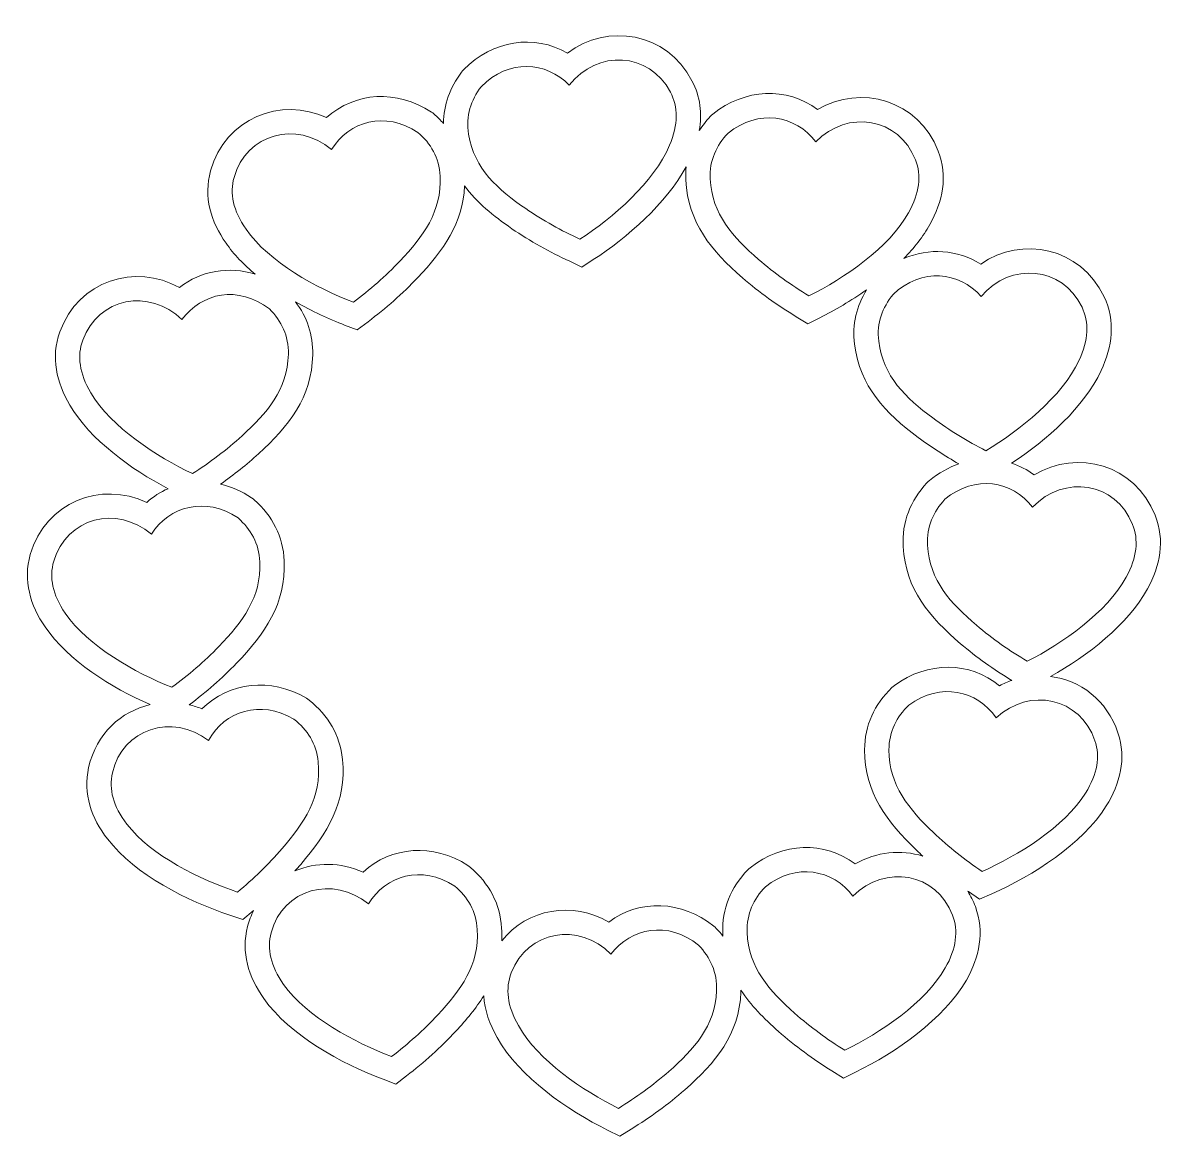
# Model space of a CAD drawing. Header units: millimetres. Extents: x -860 to 152, y -164 to 223.
# Drawn here: x -150.4 to 152, y -145 to 149.9 of the extents above; entities that cross this region are included whole.
import ezdxf

# ---------------------------------------------------------------- set-up
doc = ezdxf.new("R2010")
doc.units = ezdxf.units.MM
doc.header["$MEASUREMENT"] = 0
doc.layers.add('Camada 1', color=7, linetype='Continuous')

msp = doc.modelspace()

# ---------------------------------------------------------------- linework, layer by layer
at = {"layer": 'Camada 1', "color": 250, "lineweight": 20}
for points, knots in [([(-70.0161, 124.7609), (-82.1101, 130.351), (-96.7977, 124.732), (-100.7126, 110.675), (-100.7126, 110.675), (-102.6264, 103.8033), (-100.5982, 97.2458), (-96.6166, 91.5281), (-96.6166, 91.5281), (-94.5484, 88.5582), (-91.8835, 85.7974), (-88.8675, 83.2725), (-88.8675, 83.2725), (-95.791, 85.4705), (-103.194, 84.2936), (-108.9718, 79.7776), (-108.9718, 79.7776), (-120.6189, 86.2475), (-135.6821, 81.731), (-140.6266, 68.0025), (-140.6266, 68.0025), (-143.044, 61.291), (-141.5066, 54.6016), (-137.9592, 48.6048), (-137.9592, 48.6048), (-132.5275, 39.4233), (-121.7961, 31.6668), (-111.957, 26.5048), (-111.957, 26.5048), (-113.9789, 25.6131), (-115.8845, 24.3974), (-117.6076, 22.8608), (-117.6076, 22.8608), (-129.6495, 28.5627), (-144.3885, 23.0798), (-148.4334, 9.0597), (-148.4334, 9.0597), (-150.4107, 2.2058), (-148.4432, -4.3699), (-144.5147, -10.1242), (-144.5147, -10.1242), (-138.4136, -19.0609), (-126.9664, -26.1807), (-116.7003, -30.6854), (-116.7003, -30.6854), (-124.3703, -32.466), (-130.9251, -38.3033), (-132.9848, -47.3317), (-132.9848, -47.3317), (-134.5715, -54.2865), (-132.2351, -60.7405), (-127.9877, -66.2634), (-127.9877, -66.2634), (-120.6535, -75.7999), (-106.8474, -82.7212), (-95.5896, -86.4377), (-95.5896, -86.4377), (-95.5896, -86.4377), (-92.1921, -87.5593), (-92.1921, -87.5593), (-92.1921, -87.5593), (-92.1921, -87.5593), (-89.4416, -85.2714), (-89.4416, -85.2714), (-89.4416, -85.2714), (-89.4416, -85.2714), (-89.3121, -85.1635), (-89.3121, -85.1635), (-89.3121, -85.1635), (-89.9519, -86.4798), (-90.484, -87.8953), (-90.8904, -89.4074), (-90.8904, -89.4074), (-92.742, -96.2962), (-90.6544, -102.835), (-86.6212, -108.5164), (-86.6212, -108.5164), (-79.6571, -118.3264), (-66.1259, -125.771), (-55.0186, -129.9151), (-55.0186, -129.9151), (-55.0186, -129.9151), (-51.6665, -131.1658), (-51.6665, -131.1658), (-51.6665, -131.1658), (-51.6665, -131.1658), (-48.8306, -128.9849), (-48.8306, -128.9849), (-48.8306, -128.9849), (-44.1726, -125.4028), (-39.7824, -121.5028), (-35.7833, -117.1933), (-35.7833, -117.1933), (-32.9589, -114.1497), (-30.414, -111.0809), (-28.3888, -107.8142), (-28.3888, -107.8142), (-28.1329, -111.6251), (-26.8246, -115.3541), (-24.8385, -118.8641), (-24.8385, -118.8641), (-18.9138, -129.3347), (-6.2144, -138.1235), (4.4112, -143.3814), (4.4112, -143.3814), (4.4112, -143.3814), (7.6178, -144.9681), (7.6178, -144.9681), (7.6178, -144.9681), (7.6178, -144.9681), (10.6618, -143.0886), (10.6618, -143.0886), (10.6618, -143.0886), (15.6617, -140.0014), (20.4275, -136.5705), (24.8462, -132.6925), (24.8462, -132.6925), (32.9697, -125.5632), (39.2303, -118.0716), (39.7065, -106.7462), (39.7065, -106.7462), (39.7128, -106.5954), (39.7173, -106.4452), (39.7208, -106.2954), (39.7208, -106.2954), (42.3114, -110.2809), (45.7671, -113.8025), (49.653, -117.2421), (49.653, -117.2421), (54.0553, -121.1388), (58.8066, -124.5899), (63.7935, -127.6981), (63.7935, -127.6981), (63.7935, -127.6981), (66.8295, -129.5905), (66.8295, -129.5905), (66.8295, -129.5905), (66.8295, -129.5905), (70.0429, -128.0172), (70.0429, -128.0172), (70.0429, -128.0172), (80.6905, -122.8042), (93.4268, -114.0692), (99.3957, -103.6237), (99.3957, -103.6237), (102.8525, -97.5743), (104.2891, -90.8625), (101.7713, -84.1882), (101.7713, -84.1882), (101.2186, -82.7231), (100.5503, -81.3666), (99.7846, -80.1193), (99.7846, -80.1193), (99.7846, -80.1193), (99.9239, -80.214), (99.9239, -80.214), (99.9239, -80.214), (99.9239, -80.214), (102.8854, -82.2212), (102.8854, -82.2212), (102.8854, -82.2212), (102.8854, -82.2212), (106.1564, -80.772), (106.1564, -80.772), (106.1564, -80.772), (116.9959, -75.9701), (130.0568, -67.7288), (136.421, -57.5192), (136.421, -57.5192), (140.1068, -51.6065), (141.799, -44.9546), (139.5383, -38.1888), (139.5383, -38.1888), (136.6034, -29.4058), (129.508, -24.239), (121.7005, -23.2188), (121.7005, -23.2188), (131.4756, -17.7295), (142.1697, -9.5219), (147.3654, -0.0304), (147.3654, -0.0304), (150.7109, 6.0814), (152.0243, 12.8182), (149.3847, 19.4453), (149.3847, 19.4453), (143.985, 33.0014), (128.7797, 37.0131), (117.3546, 30.1583), (117.3546, 30.1583), (115.4892, 31.5186), (113.4734, 32.5417), (111.3738, 33.2309), (111.3738, 33.2309), (120.6596, 39.3326), (130.5792, 48.1035), (135.0846, 57.7733), (135.0846, 57.7733), (138.0271, 64.0889), (138.9012, 70.8967), (135.8379, 77.339), (135.8379, 77.339), (129.5712, 90.5167), (114.1379, 93.5349), (103.181, 85.9543), (103.181, 85.9543), (96.9883, 89.8823), (89.5057, 90.3277), (82.8308, 87.4615), (82.8308, 87.4615), (85.5849, 90.2699), (87.9664, 93.2789), (89.7334, 96.4373), (89.7334, 96.4373), (93.1355, 102.5178), (94.511, 109.2422), (91.9329, 115.8936), (91.9329, 115.8936), (86.659, 129.499), (71.4913, 133.6513), (60.0034, 126.9025), (60.0034, 126.9025), (51.8438, 132.9692), (40.7155, 132.5445), (32.2289, 125.6647), (32.2289, 125.6647), (32.2289, 125.6647), (31.8824, 125.3839), (31.8824, 125.3839), (31.8824, 125.3839), (31.8824, 125.3839), (31.5779, 125.058), (31.5779, 125.058), (31.5779, 125.058), (30.4775, 123.8803), (29.5049, 122.6466), (28.6698, 121.3564), (28.6698, 121.3564), (29.4337, 125.8003), (28.9792, 130.2922), (26.745, 134.5476), (26.745, 134.5476), (19.9617, 147.467), (4.421, 149.8719), (-6.2272, 141.8636), (-6.2272, 141.8636), (-15.0223, 146.9656), (-26.0307, 145.2814), (-33.682, 137.4833), (-33.682, 137.4833), (-33.682, 137.4833), (-33.9944, 137.1649), (-33.9944, 137.1649), (-33.9944, 137.1649), (-33.9944, 137.1649), (-34.2599, 136.8066), (-34.2599, 136.8066), (-34.2599, 136.8066), (-37.3113, 132.6898), (-39.0153, 128.1548), (-39.058, 123.2306), (-39.058, 123.2306), (-39.818, 124.0956), (-40.6488, 124.9225), (-41.5466, 125.7117), (-41.5466, 125.7117), (-41.5466, 125.7117), (-41.8817, 126.0062), (-41.8817, 126.0062), (-41.8817, 126.0062), (-41.8817, 126.0062), (-42.254, 126.2516), (-42.254, 126.2516), (-42.254, 126.2516), (-51.374, 132.2666), (-62.4903, 131.5983), (-70.0161, 124.7609)], [0, 0, 0, 0, 0.01428571, 0.01428571, 0.01428571, 0.01428571, 0.02857143, 0.02857143, 0.02857143, 0.02857143, 0.04285714, 0.04285714, 0.04285714, 0.04285714, 0.05714286, 0.05714286, 0.05714286, 0.05714286, 0.07142857, 0.07142857, 0.07142857, 0.07142857, 0.08571429, 0.08571429, 0.08571429, 0.08571429, 0.1, 0.1, 0.1, 0.1, 0.11428571, 0.11428571, 0.11428571, 0.11428571, 0.12857143, 0.12857143, 0.12857143, 0.12857143, 0.14285714, 0.14285714, 0.14285714, 0.14285714, 0.15714286, 0.15714286, 0.15714286, 0.15714286, 0.17142857, 0.17142857, 0.17142857, 0.17142857, 0.18571429, 0.18571429, 0.18571429, 0.18571429, 0.2, 0.2, 0.2, 0.2, 0.21428571, 0.21428571, 0.21428571, 0.21428571, 0.22857143, 0.22857143, 0.22857143, 0.22857143, 0.24285714, 0.24285714, 0.24285714, 0.24285714, 0.25714286, 0.25714286, 0.25714286, 0.25714286, 0.27142857, 0.27142857, 0.27142857, 0.27142857, 0.28571429, 0.28571429, 0.28571429, 0.28571429, 0.3, 0.3, 0.3, 0.3, 0.31428571, 0.31428571, 0.31428571, 0.31428571, 0.32857143, 0.32857143, 0.32857143, 0.32857143, 0.34285714, 0.34285714, 0.34285714, 0.34285714, 0.35714286, 0.35714286, 0.35714286, 0.35714286, 0.37142857, 0.37142857, 0.37142857, 0.37142857, 0.38571429, 0.38571429, 0.38571429, 0.38571429, 0.4, 0.4, 0.4, 0.4, 0.41428571, 0.41428571, 0.41428571, 0.41428571, 0.42857143, 0.42857143, 0.42857143, 0.42857143, 0.44285714, 0.44285714, 0.44285714, 0.44285714, 0.45714286, 0.45714286, 0.45714286, 0.45714286, 0.47142857, 0.47142857, 0.47142857, 0.47142857, 0.48571429, 0.48571429, 0.48571429, 0.48571429, 0.5, 0.5, 0.5, 0.5, 0.51428571, 0.51428571, 0.51428571, 0.51428571, 0.52857143, 0.52857143, 0.52857143, 0.52857143, 0.54285714, 0.54285714, 0.54285714, 0.54285714, 0.55714286, 0.55714286, 0.55714286, 0.55714286, 0.57142857, 0.57142857, 0.57142857, 0.57142857, 0.58571429, 0.58571429, 0.58571429, 0.58571429, 0.6, 0.6, 0.6, 0.6, 0.61428571, 0.61428571, 0.61428571, 0.61428571, 0.62857143, 0.62857143, 0.62857143, 0.62857143, 0.64285714, 0.64285714, 0.64285714, 0.64285714, 0.65714286, 0.65714286, 0.65714286, 0.65714286, 0.67142857, 0.67142857, 0.67142857, 0.67142857, 0.68571429, 0.68571429, 0.68571429, 0.68571429, 0.7, 0.7, 0.7, 0.7, 0.71428571, 0.71428571, 0.71428571, 0.71428571, 0.72857143, 0.72857143, 0.72857143, 0.72857143, 0.74285714, 0.74285714, 0.74285714, 0.74285714, 0.75714286, 0.75714286, 0.75714286, 0.75714286, 0.77142857, 0.77142857, 0.77142857, 0.77142857, 0.78571429, 0.78571429, 0.78571429, 0.78571429, 0.8, 0.8, 0.8, 0.8, 0.81428571, 0.81428571, 0.81428571, 0.81428571, 0.82857143, 0.82857143, 0.82857143, 0.82857143, 0.84285714, 0.84285714, 0.84285714, 0.84285714, 0.85714286, 0.85714286, 0.85714286, 0.85714286, 0.87142857, 0.87142857, 0.87142857, 0.87142857, 0.88571429, 0.88571429, 0.88571429, 0.88571429, 0.9, 0.9, 0.9, 0.9, 0.91428571, 0.91428571, 0.91428571, 0.91428571, 0.92857143, 0.92857143, 0.92857143, 0.92857143, 0.94285714, 0.94285714, 0.94285714, 0.94285714, 0.95714286, 0.95714286, 0.95714286, 0.95714286, 0.97142857, 0.97142857, 0.97142857, 0.97142857, 1, 1, 1, 1]), ([(-29.077, 132.9649), (-21.7831, 140.3988), (-11.8732, 139.7091), (-5.7488, 133.3443), (-5.7488, 133.3443), (1.6469, 142.8668), (15.4326, 142.2148), (21.033, 131.5485), (21.033, 131.5485), (23.0824, 127.645), (23.1325, 122.994), (20.8156, 117.4585), (20.8156, 117.4585), (16.709, 107.6481), (5.7783, 98.231), (-2.9039, 92.5672), (-2.9039, 92.5672), (-7.8401, 94.8589), (-12.6544, 97.5015), (-17.2822, 100.6798), (-17.2822, 100.6798), (-24.5761, 105.6893), (-30.8845, 111.1047), (-32.3899, 120.4004), (-32.3899, 120.4004), (-33.1783, 125.2701), (-31.7601, 129.3451), (-29.077, 132.9649)], [0, 0, 0, 0, 0.125, 0.125, 0.125, 0.125, 0.25, 0.25, 0.25, 0.25, 0.375, 0.375, 0.375, 0.375, 0.5, 0.5, 0.5, 0.5, 0.625, 0.625, 0.625, 0.625, 0.75, 0.75, 0.75, 0.75, 1, 1, 1, 1]), ([(36.2916, 120.6532), (44.3818, 127.2117), (54.1494, 125.4023), (59.5124, 118.3839), (59.5124, 118.3839), (67.9404, 127.0061), (81.5632, 124.7945), (85.9176, 113.5618), (85.9176, 113.5618), (87.511, 109.451), (87.0332, 104.8243), (84.1033, 99.5873), (84.1033, 99.5873), (78.9104, 90.3061), (66.982, 82.1897), (57.7134, 77.5473), (57.7134, 77.5473), (53.069, 80.3841), (48.5856, 83.5558), (44.3481, 87.2385), (44.3481, 87.2385), (37.6696, 93.0431), (32.0161, 99.139), (31.575, 108.5456), (31.575, 108.5456), (31.344, 113.4732), (33.2153, 117.3611), (36.2916, 120.6532)], [0, 0, 0, 0, 0.125, 0.125, 0.125, 0.125, 0.25, 0.25, 0.25, 0.25, 0.375, 0.375, 0.375, 0.375, 0.5, 0.5, 0.5, 0.5, 0.625, 0.625, 0.625, 0.625, 0.75, 0.75, 0.75, 0.75, 1, 1, 1, 1]), ([(-45.8058, 120.8661), (-54.4999, 126.6), (-64.0432, 123.8418), (-68.6923, 116.3315), (-68.6923, 116.3315), (-77.925, 124.086), (-91.2654, 120.5497), (-94.4977, 108.9442), (-94.4977, 108.9442), (-95.6804, 104.697), (-94.7514, 100.1395), (-91.3222, 95.2149), (-91.3222, 95.2149), (-85.2446, 86.4874), (-72.578, 79.5794), (-62.899, 75.8679), (-62.899, 75.8679), (-58.555, 79.1463), (-54.4041, 82.7422), (-50.5481, 86.8226), (-50.5481, 86.8226), (-44.4707, 93.2539), (-39.442, 99.8747), (-39.925, 109.2791), (-39.925, 109.2791), (-40.1782, 114.2057), (-42.4216, 117.8914), (-45.8058, 120.8661)], [0, 0, 0, 0, 0.125, 0.125, 0.125, 0.125, 0.25, 0.25, 0.25, 0.25, 0.375, 0.375, 0.375, 0.375, 0.5, 0.5, 0.5, 0.5, 0.625, 0.625, 0.625, 0.625, 0.75, 0.75, 0.75, 0.75, 1, 1, 1, 1]), ([(-23.6324, -93.2291), (-23.5787, -92.1385), (-23.5835, -91.0182), (-23.6533, -89.8637), (-23.6533, -89.8637), (-24.0464, -83.3578), (-26.9896, -78.0419), (-31.863, -73.8359), (-31.863, -73.8359), (-31.863, -73.8359), (-32.2006, -73.5443), (-32.2006, -73.5443), (-32.2006, -73.5443), (-32.2006, -73.5443), (-32.5752, -73.3022), (-32.5752, -73.3022), (-32.5752, -73.3022), (-41.7495, -67.3701), (-52.8591, -68.139), (-60.3226, -75.0442), (-60.3226, -75.0442), (-66.2725, -72.3591), (-72.82, -72.372), (-78.3972, -74.7391), (-78.3972, -74.7391), (-77.8763, -74.1625), (-77.362, -73.5793), (-76.8549, -72.9891), (-76.8549, -72.9891), (-69.8112, -64.7914), (-64.6628, -56.496), (-65.7791, -45.2156), (-65.7791, -45.2156), (-66.4211, -38.7295), (-69.5656, -33.53), (-74.5963, -29.5135), (-74.5963, -29.5135), (-74.5963, -29.5135), (-74.9447, -29.2351), (-74.9447, -29.2351), (-74.9447, -29.2351), (-74.9447, -29.2351), (-75.3283, -29.0074), (-75.3283, -29.0074), (-75.3283, -29.0074), (-84.7228, -23.4308), (-95.7951, -24.6241), (-102.9889, -31.8097), (-102.9889, -31.8097), (-104.1011, -31.3582), (-105.2302, -30.9999), (-106.3659, -30.7298), (-106.3659, -30.7298), (-101.9164, -27.3843), (-97.708, -23.7443), (-93.8439, -19.7305), (-93.8439, -19.7305), (-86.348, -11.9441), (-80.7388, -3.9529), (-81.2155, 7.3725), (-81.2155, 7.3725), (-81.4897, 13.8844), (-84.3352, 19.2535), (-89.1307, 23.548), (-89.1307, 23.548), (-89.1307, 23.548), (-89.4628, 23.8456), (-89.4628, 23.8456), (-89.4628, 23.8456), (-89.4628, 23.8456), (-89.833, 24.0945), (-89.833, 24.0945), (-89.833, 24.0945), (-92.4481, 25.8542), (-95.2346, 27.0581), (-98.0581, 27.7192), (-98.0581, 27.7192), (-94.5513, 30.1829), (-91.1894, 32.842), (-88.0172, 35.7362), (-88.0172, 35.7362), (-80.0328, 43.0205), (-73.9175, 50.6315), (-73.6596, 61.9641), (-73.6596, 61.9641), (-73.5384, 67.2822), (-75.1762, 71.9513), (-78.2328, 75.9871), (-78.2328, 75.9871), (-73.8713, 73.506), (-69.3709, 71.4402), (-65.2088, 69.8444), (-65.2088, 69.8444), (-65.2088, 69.8444), (-61.8684, 68.5632), (-61.8684, 68.5632), (-61.8684, 68.5632), (-61.8684, 68.5632), (-59.0127, 70.7184), (-59.0127, 70.7184), (-59.0127, 70.7184), (-54.3223, 74.2581), (-49.897, 78.1183), (-45.859, 82.3915), (-45.859, 82.3915), (-39.0861, 89.5586), (-33.8862, 96.8818), (-33.4683, 106.7077), (-33.4683, 106.7077), (-30.2356, 102.3075), (-25.8618, 98.7458), (-20.9346, 95.3618), (-20.9346, 95.3618), (-16.0884, 92.0334), (-10.9503, 89.19), (-5.6205, 86.7156), (-5.6205, 86.7156), (-5.6205, 86.7156), (-2.3755, 85.2091), (-2.3755, 85.2091), (-2.3755, 85.2091), (-2.3755, 85.2091), (0.621, 87.1639), (0.621, 87.1639), (0.621, 87.1639), (9.5903, 93.0149), (19.8984, 101.927), (25.232, 111.7754), (25.232, 111.7754), (25.1091, 110.6293), (25.074, 109.4521), (25.1306, 108.2433), (25.1306, 108.2433), (25.6615, 96.9203), (31.9583, 89.4591), (40.1159, 82.3691), (40.1159, 82.3691), (44.5536, 78.5124), (49.3358, 75.1046), (54.3506, 72.0417), (54.3506, 72.0417), (54.3506, 72.0417), (57.4037, 70.1767), (57.4037, 70.1767), (57.4037, 70.1767), (57.4037, 70.1767), (60.6026, 71.7791), (60.6026, 71.7791), (60.6026, 71.7791), (64.5882, 73.7752), (68.8644, 76.2723), (72.9616, 79.1691), (72.9616, 79.1691), (70.3154, 74.8531), (69.1433, 70.0458), (69.7851, 64.7652), (69.7851, 64.7652), (71.1526, 53.5124), (77.9845, 46.5378), (86.6446, 40.0711), (86.6446, 40.0711), (90.0852, 37.5018), (93.6916, 35.185), (97.423, 33.077), (97.423, 33.077), (94.678, 32.1424), (92.0229, 30.671), (89.5929, 28.6635), (89.5929, 28.6635), (89.5929, 28.6635), (89.2489, 28.3795), (89.2489, 28.3795), (89.2489, 28.3795), (89.2489, 28.3795), (88.9475, 28.0507), (88.9475, 28.0507), (88.9475, 28.0507), (84.596, 23.3067), (82.2905, 17.6847), (82.6561, 11.1771), (82.6561, 11.1771), (83.2918, -0.1404), (89.6574, -7.5431), (97.8803, -14.5573), (97.8803, -14.5573), (102.1192, -18.1731), (106.6641, -21.383), (111.4201, -24.2761), (111.4201, -24.2761), (110.3162, -24.6563), (109.2278, -25.1235), (108.1653, -25.6819), (108.1653, -25.6819), (100.3018, -19.236), (89.1658, -19.1338), (80.3632, -25.6046), (80.3632, -25.6046), (80.3632, -25.6046), (80.0039, -25.8687), (80.0039, -25.8687), (80.0039, -25.8687), (80.0039, -25.8687), (79.6843, -26.1798), (79.6843, -26.1798), (79.6843, -26.1798), (75.0717, -30.6702), (72.4519, -36.1529), (72.4489, -42.6707), (72.4489, -42.6707), (72.4437, -54.0062), (78.3806, -61.7569), (86.1937, -69.2247), (86.1937, -69.2247), (86.7562, -69.7623), (87.3252, -70.2923), (87.9002, -70.8151), (87.9002, -70.8151), (82.1178, -69.0061), (75.6007, -69.6352), (69.9427, -72.8906), (69.9427, -72.8906), (61.8384, -66.7502), (50.7066, -67.0741), (42.1581, -73.8768), (42.1581, -73.8768), (42.1581, -73.8768), (41.8091, -74.1546), (41.8091, -74.1546), (41.8091, -74.1546), (41.8091, -74.1546), (41.5017, -74.4777), (41.5017, -74.4777), (41.5017, -74.4777), (37.0642, -79.1413), (34.6561, -84.7201), (34.9024, -91.2332), (34.9024, -91.2332), (34.9124, -91.4987), (34.9266, -91.7615), (34.9431, -92.0229), (34.9431, -92.0229), (34.3973, -91.3178), (33.8085, -90.631), (33.1781, -89.9628), (33.1781, -89.9628), (33.1781, -89.9628), (32.872, -89.6384), (32.872, -89.6384), (32.872, -89.6384), (32.872, -89.6384), (32.5241, -89.3592), (32.5241, -89.3592), (32.5241, -89.3592), (24.0045, -82.5205), (12.8742, -82.1496), (4.7441, -88.2557), (4.7441, -88.2557), (-4.7953, -82.7135), (-16.8215, -84.6577), (-23.6324, -93.2291)], [0, 0, 0, 0, 0.01515152, 0.01515152, 0.01515152, 0.01515152, 0.03030303, 0.03030303, 0.03030303, 0.03030303, 0.04545455, 0.04545455, 0.04545455, 0.04545455, 0.06060606, 0.06060606, 0.06060606, 0.06060606, 0.07575758, 0.07575758, 0.07575758, 0.07575758, 0.09090909, 0.09090909, 0.09090909, 0.09090909, 0.10606061, 0.10606061, 0.10606061, 0.10606061, 0.12121212, 0.12121212, 0.12121212, 0.12121212, 0.13636364, 0.13636364, 0.13636364, 0.13636364, 0.15151515, 0.15151515, 0.15151515, 0.15151515, 0.16666667, 0.16666667, 0.16666667, 0.16666667, 0.18181818, 0.18181818, 0.18181818, 0.18181818, 0.1969697, 0.1969697, 0.1969697, 0.1969697, 0.21212121, 0.21212121, 0.21212121, 0.21212121, 0.22727273, 0.22727273, 0.22727273, 0.22727273, 0.24242424, 0.24242424, 0.24242424, 0.24242424, 0.25757576, 0.25757576, 0.25757576, 0.25757576, 0.27272727, 0.27272727, 0.27272727, 0.27272727, 0.28787879, 0.28787879, 0.28787879, 0.28787879, 0.3030303, 0.3030303, 0.3030303, 0.3030303, 0.31818182, 0.31818182, 0.31818182, 0.31818182, 0.33333333, 0.33333333, 0.33333333, 0.33333333, 0.34848485, 0.34848485, 0.34848485, 0.34848485, 0.36363636, 0.36363636, 0.36363636, 0.36363636, 0.37878788, 0.37878788, 0.37878788, 0.37878788, 0.39393939, 0.39393939, 0.39393939, 0.39393939, 0.40909091, 0.40909091, 0.40909091, 0.40909091, 0.42424242, 0.42424242, 0.42424242, 0.42424242, 0.43939394, 0.43939394, 0.43939394, 0.43939394, 0.45454545, 0.45454545, 0.45454545, 0.45454545, 0.46969697, 0.46969697, 0.46969697, 0.46969697, 0.48484848, 0.48484848, 0.48484848, 0.48484848, 0.5, 0.5, 0.5, 0.5, 0.51515152, 0.51515152, 0.51515152, 0.51515152, 0.53030303, 0.53030303, 0.53030303, 0.53030303, 0.54545455, 0.54545455, 0.54545455, 0.54545455, 0.56060606, 0.56060606, 0.56060606, 0.56060606, 0.57575758, 0.57575758, 0.57575758, 0.57575758, 0.59090909, 0.59090909, 0.59090909, 0.59090909, 0.60606061, 0.60606061, 0.60606061, 0.60606061, 0.62121212, 0.62121212, 0.62121212, 0.62121212, 0.63636364, 0.63636364, 0.63636364, 0.63636364, 0.65151515, 0.65151515, 0.65151515, 0.65151515, 0.66666667, 0.66666667, 0.66666667, 0.66666667, 0.68181818, 0.68181818, 0.68181818, 0.68181818, 0.6969697, 0.6969697, 0.6969697, 0.6969697, 0.71212121, 0.71212121, 0.71212121, 0.71212121, 0.72727273, 0.72727273, 0.72727273, 0.72727273, 0.74242424, 0.74242424, 0.74242424, 0.74242424, 0.75757576, 0.75757576, 0.75757576, 0.75757576, 0.77272727, 0.77272727, 0.77272727, 0.77272727, 0.78787879, 0.78787879, 0.78787879, 0.78787879, 0.8030303, 0.8030303, 0.8030303, 0.8030303, 0.81818182, 0.81818182, 0.81818182, 0.81818182, 0.83333333, 0.83333333, 0.83333333, 0.83333333, 0.84848485, 0.84848485, 0.84848485, 0.84848485, 0.86363636, 0.86363636, 0.86363636, 0.86363636, 0.87878788, 0.87878788, 0.87878788, 0.87878788, 0.89393939, 0.89393939, 0.89393939, 0.89393939, 0.90909091, 0.90909091, 0.90909091, 0.90909091, 0.92424242, 0.92424242, 0.92424242, 0.92424242, 0.93939394, 0.93939394, 0.93939394, 0.93939394, 0.95454545, 0.95454545, 0.95454545, 0.95454545, 0.96969697, 0.96969697, 0.96969697, 0.96969697, 1, 1, 1, 1]), ([(79.9969, 77.967), (87.5794, 85.1064), (97.4542, 84.0249), (103.3219, 77.4227), (103.3219, 77.4227), (111.0886, 86.6451), (124.8378, 85.4479), (130.0116, 74.5684), (130.0116, 74.5684), (131.9049, 70.5867), (131.7709, 65.9375), (129.2367, 60.4979), (129.2367, 60.4979), (124.745, 50.8578), (113.4501, 41.8808), (104.5506, 36.565), (104.5506, 36.565), (99.7089, 39.0502), (95.003, 41.8813), (90.5046, 45.2403), (90.5046, 45.2403), (83.4147, 50.5346), (77.3256, 56.1954), (76.1893, 65.5435), (76.1893, 65.5435), (75.5942, 70.4405), (77.1726, 74.4563), (79.9969, 77.967)], [0, 0, 0, 0, 0.125, 0.125, 0.125, 0.125, 0.25, 0.25, 0.25, 0.25, 0.375, 0.375, 0.375, 0.375, 0.5, 0.5, 0.5, 0.5, 0.625, 0.625, 0.625, 0.625, 0.75, 0.75, 0.75, 0.75, 1, 1, 1, 1]), ([(-85.1163, 74.1013), (-93.3621, 80.463), (-103.0833, 78.4188), (-108.2756, 71.2732), (-108.2756, 71.2732), (-116.909, 79.6898), (-130.4745, 77.1506), (-134.557, 65.8163), (-134.557, 65.8163), (-136.0509, 61.6683), (-135.4617, 57.0545), (-132.4065, 51.8896), (-132.4065, 51.8896), (-126.9915, 42.7362), (-114.871, 34.9095), (-105.4933, 30.4918), (-105.4933, 30.4918), (-100.9186, 33.4397), (-96.5129, 36.7184), (-92.3654, 40.5022), (-92.3654, 40.5022), (-85.8286, 46.466), (-80.3237, 52.6964), (-80.1093, 62.1108), (-80.1093, 62.1108), (-79.9971, 67.0426), (-81.9615, 70.8843), (-85.1163, 74.1013)], [0, 0, 0, 0, 0.125, 0.125, 0.125, 0.125, 0.25, 0.25, 0.25, 0.25, 0.375, 0.375, 0.375, 0.375, 0.5, 0.5, 0.5, 0.5, 0.625, 0.625, 0.625, 0.625, 0.75, 0.75, 0.75, 0.75, 1, 1, 1, 1]), ([(93.7017, 23.6898), (101.7308, 30.3229), (111.5148, 28.604), (116.9425, 21.6355), (116.9425, 21.6355), (125.2904, 30.3353), (138.9331, 28.2499), (143.3912, 17.058), (143.3912, 17.058), (145.0226, 12.9621), (144.5876, 8.3312), (141.7063, 3.0673), (141.7063, 3.0673), (136.5996, -6.2616), (124.7468, -14.488), (115.5216, -19.216), (115.5216, -19.216), (110.8511, -16.4223), (106.3385, -13.2923), (102.0672, -9.6489), (102.0672, -9.6489), (95.3352, -3.9064), (89.6255, 2.137), (89.0973, 11.539), (89.0973, 11.539), (88.8207, 16.4643), (90.656, 20.3693), (93.7017, 23.6898)], [0, 0, 0, 0, 0.125, 0.125, 0.125, 0.125, 0.25, 0.25, 0.25, 0.25, 0.375, 0.375, 0.375, 0.375, 0.5, 0.5, 0.5, 0.5, 0.625, 0.625, 0.625, 0.625, 0.75, 0.75, 0.75, 0.75, 1, 1, 1, 1]), ([(-93.4346, 18.742), (-102.0753, 24.5561), (-111.6436, 21.8864), (-116.3621, 14.4194), (-116.3621, 14.4194), (-125.5225, 22.259), (-138.8951, 18.8464), (-142.2347, 7.2713), (-142.2347, 7.2713), (-143.4567, 3.0353), (-142.5699, -1.5306), (-139.1865, -6.4868), (-139.1865, -6.4868), (-133.1899, -15.2702), (-120.5877, -22.2951), (-110.9435, -26.096), (-110.9435, -26.096), (-106.5694, -22.858), (-102.3853, -19.3007), (-98.4917, -15.2562), (-98.4917, -15.2562), (-92.355, -8.8814), (-87.2653, -2.3074), (-87.6613, 7.1011), (-87.6613, 7.1011), (-87.8688, 12.0298), (-90.078, 15.7361), (-93.4346, 18.742)], [0, 0, 0, 0, 0.125, 0.125, 0.125, 0.125, 0.25, 0.25, 0.25, 0.25, 0.375, 0.375, 0.375, 0.375, 0.5, 0.5, 0.5, 0.5, 0.625, 0.625, 0.625, 0.625, 0.75, 0.75, 0.75, 0.75, 1, 1, 1, 1]), ([(84.1844, -30.8027), (92.5758, -24.6342), (102.2469, -26.9036), (107.2719, -34.1678), (107.2719, -34.1678), (116.0983, -25.9539), (129.6013, -28.8074), (133.4194, -40.2335), (133.4194, -40.2335), (134.8166, -44.415), (134.1205, -49.0139), (130.9462, -54.1064), (130.9462, -54.1064), (125.3201, -63.1317), (113.0211, -70.6747), (103.5434, -74.8736), (103.5434, -74.8736), (99.0383, -71.8203), (94.7099, -68.4401), (90.6514, -64.5611), (90.6514, -64.5611), (84.2549, -58.4471), (78.8961, -52.0905), (78.9004, -42.6737), (78.9004, -42.6737), (78.9027, -37.7406), (80.9558, -33.9456), (84.1844, -30.8027)], [0, 0, 0, 0, 0.125, 0.125, 0.125, 0.125, 0.25, 0.25, 0.25, 0.25, 0.375, 0.375, 0.375, 0.375, 0.5, 0.5, 0.5, 0.5, 0.625, 0.625, 0.625, 0.625, 0.75, 0.75, 0.75, 0.75, 1, 1, 1, 1]), ([(-78.6215, -34.5551), (-87.5771, -29.2388), (-96.9792, -32.4453), (-101.2679, -40.1671), (-101.2679, -40.1671), (-110.857, -32.858), (-124.0152, -37.0214), (-126.6949, -48.7667), (-126.6949, -48.7667), (-127.6755, -53.0651), (-126.5319, -57.5736), (-122.8737, -62.3304), (-122.8737, -62.3304), (-116.39, -70.7607), (-103.4109, -77.0618), (-93.5671, -80.3114), (-93.5671, -80.3114), (-89.3831, -76.8312), (-85.4069, -73.043), (-81.7482, -68.7848), (-81.7482, -68.7848), (-75.9818, -62.0732), (-71.2719, -55.222), (-72.1992, -45.8509), (-72.1992, -45.8509), (-72.6851, -40.9418), (-75.1004, -37.3663), (-78.6215, -34.5551)], [0, 0, 0, 0, 0.125, 0.125, 0.125, 0.125, 0.25, 0.25, 0.25, 0.25, 0.375, 0.375, 0.375, 0.375, 0.5, 0.5, 0.5, 0.5, 0.625, 0.625, 0.625, 0.625, 0.75, 0.75, 0.75, 0.75, 1, 1, 1, 1]), ([(46.1753, -78.925), (54.3245, -72.44), (64.0754, -74.3377), (69.3746, -81.4044), (69.3746, -81.4044), (77.8804, -72.8589), (91.4826, -75.1937), (95.735, -86.4654), (95.735, -86.4654), (97.2912, -90.5905), (96.7715, -95.2126), (93.7943, -100.4228), (93.7943, -100.4228), (88.5176, -109.6567), (76.5162, -117.6647), (67.206, -122.223), (67.206, -122.223), (62.5875, -119.3443), (58.1329, -116.1322), (53.929, -112.4112), (53.929, -112.4112), (47.3033, -106.5464), (41.7052, -100.3995), (41.3492, -90.9894), (41.3492, -90.9894), (41.1629, -86.0598), (43.0693, -82.1891), (46.1753, -78.925)], [0, 0, 0, 0, 0.125, 0.125, 0.125, 0.125, 0.25, 0.25, 0.25, 0.25, 0.375, 0.375, 0.375, 0.375, 0.5, 0.5, 0.5, 0.5, 0.625, 0.625, 0.625, 0.625, 0.75, 0.75, 0.75, 0.75, 1, 1, 1, 1]), ([(-36.0783, -78.7197), (-44.8239, -73.0648), (-54.3418, -75.9093), (-58.9227, -83.4614), (-58.9227, -83.4614), (-68.2252, -75.7908), (-81.5331, -79.4477), (-84.6601, -91.0819), (-84.6601, -91.0819), (-85.8044, -95.3397), (-84.8342, -99.8886), (-81.3606, -104.7819), (-81.3606, -104.7819), (-75.2042, -113.4541), (-62.4755, -120.2471), (-52.7633, -123.8708), (-52.7633, -123.8708), (-48.4492, -120.5532), (-44.331, -116.9199), (-40.5121, -112.8048), (-40.5121, -112.8048), (-34.4932, -106.3187), (-29.5246, -99.6527), (-30.0928, -90.253), (-30.0928, -90.253), (-30.3905, -85.3289), (-32.6672, -81.6637), (-36.0783, -78.7197)], [0, 0, 0, 0, 0.125, 0.125, 0.125, 0.125, 0.25, 0.25, 0.25, 0.25, 0.375, 0.375, 0.375, 0.375, 0.5, 0.5, 0.5, 0.5, 0.625, 0.625, 0.625, 0.625, 0.75, 0.75, 0.75, 0.75, 1, 1, 1, 1]), ([(28.4857, -94.3904), (20.3639, -87.871), (10.6051, -89.7276), (5.2762, -96.7718), (5.2762, -96.7718), (-3.1934, -88.1905), (-16.8054, -90.4679), (-21.1054, -101.7215), (-21.1054, -101.7215), (-22.6789, -105.8399), (-22.1788, -110.4642), (-19.2236, -115.687), (-19.2236, -115.687), (-13.986, -124.943), (-2.0185, -133.0017), (7.2724, -137.5993), (7.2724, -137.5993), (11.9031, -134.74), (16.3711, -131.5468), (20.5907, -127.8436), (20.5907, -127.8436), (27.2412, -122.0068), (32.8651, -115.8836), (33.2608, -106.475), (33.2608, -106.475), (33.468, -101.5463), (31.5779, -97.6675), (28.4857, -94.3904)], [0, 0, 0, 0, 0.125, 0.125, 0.125, 0.125, 0.25, 0.25, 0.25, 0.25, 0.375, 0.375, 0.375, 0.375, 0.5, 0.5, 0.5, 0.5, 0.625, 0.625, 0.625, 0.625, 0.75, 0.75, 0.75, 0.75, 1, 1, 1, 1])]:
    msp.add_open_spline(points, degree=3, knots=knots, dxfattribs=at)

doc.saveas('drawing.dxf')
